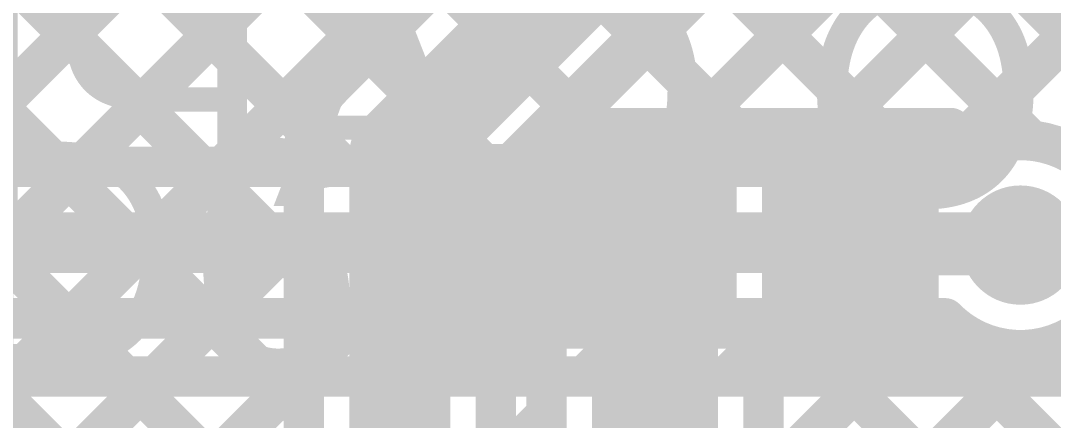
# Model space of a CAD drawing. Header units: millimetres. Extents: x -0.08 to 7.12, y -0.08 to 3.98.
# Drawn here: x 3.5369 to 3.7415, y 2.1903 to 2.2694 of the extents above; entities that cross this region are included whole.
import ezdxf

# ---------------------------------------------------------------- set-up
doc = ezdxf.new("R2010")
doc.units = ezdxf.units.MM
doc.header["$MEASUREMENT"] = 0
for name, color, linetype in [('BottomLayer', 5, 'Continuous'), ('BottomOverlay', 54, 'Continuous'), ('TopLayer', 1, 'Continuous'), ('TopOverlay', 2, 'Continuous'), ('TopPaste', 8, 'Continuous'), ('TopSolder', 216, 'Continuous'), ('ViaHoleLayer', 16, 'Continuous')]:
    doc.layers.add(name, color=color, linetype=linetype)
doc.styles.add('Arial', font='', dxfattribs={"height": 0.2})
doc.styles.get('Arial').set_extended_font_data('Arial')

# ---------------------------------------------------------------- blocks, each defined once
blk = doc.blocks.new('LED_0402_69')
at = {"layer": 'TopLayer'}
for points in [[(-0.03091, 0.01417), (-0.0065, 0.01417), (-0.0065, -0.01417), (-0.03091, -0.01417)], [(0.0065, 0.01417), (0.03091, 0.01417), (0.03091, -0.01417), (0.0065, -0.01417)]]:
    blk.add_hatch(color=1, dxfattribs=at).paths.add_polyline_path(points)
at = {"layer": 'TopOverlay'}
blk.add_hatch(color=2, dxfattribs=at).paths.add_polyline_path([(0.037, -0.02), (0.061, -0.02), (0.061, 0.02), (0.037, 0.02)])
at = {"layer": 'TopPaste'}
for points in [[(-0.03091, 0.01417), (-0.0065, 0.01417), (-0.0065, -0.01417), (-0.03091, -0.01417)], [(0.0065, 0.01417), (0.03091, 0.01417), (0.03091, -0.01417), (0.0065, -0.01417)]]:
    blk.add_hatch(color=8, dxfattribs=at).paths.add_polyline_path(points)
at = {"layer": 'TopSolder'}
for points in [[(-0.03491, 0.01817), (-0.0025, 0.01817), (-0.0025, -0.01817), (-0.03491, -0.01817)], [(0.0025, 0.01817), (0.03491, 0.01817), (0.03491, -0.01817), (0.0025, -0.01817)]]:
    blk.add_hatch(color=216, dxfattribs=at).paths.add_polyline_path(points)
at = {"layer": 'TopOverlay', "const_width": 0.005}
for points in [[(-0.035, 0.018), (-0.035, -0.018)], [(0.037, 0.018), (-0.035, 0.018)], [(0.037, 0.018), (0.037, -0.018)], [(0.037, -0.018), (-0.035, -0.018)]]:
    blk.add_lwpolyline(points, dxfattribs=at)
at = {"layer": 'TopOverlay', "const_width": 0.0025}
for points in [[(-0.03625, 0.018, 1), (-0.03375, 0.018, 1)], [(-0.03625, 0.018, 1), (-0.03375, 0.018, 1)], [(0.03575, 0.018, 1), (0.03825, 0.018, 1)], [(0.03575, 0.018, 1), (0.03825, 0.018, 1)], [(-0.03625, -0.018, 1), (-0.03375, -0.018, 1)], [(-0.03625, -0.018, 1), (-0.03375, -0.018, 1)], [(0.03575, -0.018, 1), (0.03825, -0.018, 1)], [(0.03575, -0.018, 1), (0.03825, -0.018, 1)]]:
    blk.add_lwpolyline(points, format="xyb", close=True, dxfattribs=at)

msp = doc.modelspace()

# ---------------------------------------------------------------- hatches: boundary and pattern name
at = {"layer": 'BottomLayer'}
h = msp.add_hatch(color=5, dxfattribs=at)
edge = h.paths.add_edge_path()
edge.add_arc((3.73495, 2.225), 0.01181, 0, 360)
at = {"layer": 'TopLayer'}
h = msp.add_hatch(color=1, dxfattribs=at)
edge = h.paths.add_edge_path()
edge.add_arc((3.73495, 2.225), 0.01181, 0, 360)
at = {"layer": 'ViaHoleLayer'}
h = msp.add_hatch(color=16, dxfattribs=at)
edge = h.paths.add_edge_path()
edge.add_arc((3.73495, 2.225), 0.00591, 0, 360)

# ---------------------------------------------------------------- linework, layer by layer
at = {"layer": 'BottomLayer'}
for points, const_width in [([(3.41644, 2.36832), (3.54426, 2.2405)], 0.008), ([(3.44473, 2.36832), (3.57255, 2.2405)], 0.008), ([(3.47301, 2.36832), (3.60083, 2.2405)], 0.008), ([(3.5013, 2.36832), (3.62912, 2.2405)], 0.008), ([(3.52032, 2.2405), (3.64814, 2.36832)], 0.008), ([(3.52958, 2.36832), (3.6574, 2.2405)], 0.008), ([(3.5486, 2.2405), (3.67642, 2.36832)], 0.008), ([(3.55787, 2.36832), (3.68568, 2.2405)], 0.008), ([(3.57689, 2.2405), (3.70471, 2.36832)], 0.008), ([(3.58615, 2.36832), (3.71397, 2.2405)], 0.008), ([(3.60517, 2.2405), (3.73299, 2.36832)], 0.008), ([(3.61443, 2.36832), (3.73705, 2.24571)], 0.008), ([(3.63346, 2.2405), (3.76128, 2.36832)], 0.008), ([(3.64272, 2.36832), (3.79441, 2.21663)], 0.008), ([(3.66174, 2.2405), (3.78956, 2.36832)], 0.008), ([(3.69003, 2.2405), (3.81784, 2.36832)], 0.008), ([(3.71831, 2.2405), (3.84613, 2.36832)], 0.008), ([(3.48193, 2.2405), (3.72107, 2.2405)], 0.008), ([(3.4675, 2.2255), (3.73445, 2.2255)], 0.012), ([(3.73445, 2.2255), (3.73495, 2.225)], 0.012), ([(3.48089, 2.2105), (3.72003, 2.2105)], 0.008), ([(3.53539, 2.199), (3.54689, 2.2105)], 0.008), ([(3.54598, 2.2105), (3.55748, 2.199)], 0.008), ([(3.56367, 2.199), (3.57517, 2.2105)], 0.008), ([(3.57426, 2.2105), (3.58576, 2.199)], 0.008), ([(3.59196, 2.199), (3.60346, 2.2105)], 0.008), ([(3.60255, 2.2105), (3.61405, 2.199)], 0.008), ([(3.62024, 2.199), (3.63174, 2.2105)], 0.008), ([(3.63083, 2.2105), (3.64233, 2.199)], 0.008), ([(3.64853, 2.199), (3.66003, 2.2105)], 0.008), ([(3.65912, 2.2105), (3.67062, 2.199)], 0.008), ([(3.67681, 2.199), (3.68831, 2.2105)], 0.008), ([(3.6874, 2.2105), (3.6989, 2.199)], 0.008), ([(3.70509, 2.199), (3.71659, 2.2105)], 0.008), ([(3.71568, 2.2105), (3.72718, 2.199)], 0.008), ([(3.73338, 2.199), (3.73896, 2.20458)], 0.008), ([(3.48143, 2.199), (3.77679, 2.199)], 0.008)]:
    msp.add_lwpolyline(points, dxfattribs=dict(at, const_width=const_width))
at = {"layer": 'BottomLayer', "const_width": 0.008}
for points in [[(3.72107, 2.2405, -0.648528), (3.75577, 2.225)], [(3.75577, 2.225, -0.673451), (3.72003, 2.2105)]]:
    msp.add_lwpolyline(points, format="xyb", dxfattribs=at)
at = {"layer": 'BottomLayer'}
for points, const_width in [([(3.73505, 2.24571, 1), (3.73905, 2.24571, 1)], 0.004), ([(3.54226, 2.2405, 1), (3.54626, 2.2405, 1)], 0.004), ([(3.5466, 2.2405, 1), (3.5506, 2.2405, 1)], 0.004), ([(3.57055, 2.2405, 1), (3.57455, 2.2405, 1)], 0.004), ([(3.57489, 2.2405, 1), (3.57889, 2.2405, 1)], 0.004), ([(3.59883, 2.2405, 1), (3.60283, 2.2405, 1)], 0.004), ([(3.60317, 2.2405, 1), (3.60717, 2.2405, 1)], 0.004), ([(3.62712, 2.2405, 1), (3.63112, 2.2405, 1)], 0.004), ([(3.63146, 2.2405, 1), (3.63546, 2.2405, 1)], 0.004), ([(3.6554, 2.2405, 1), (3.6594, 2.2405, 1)], 0.004), ([(3.65974, 2.2405, 1), (3.66374, 2.2405, 1)], 0.004), ([(3.68368, 2.2405, 1), (3.68768, 2.2405, 1)], 0.004), ([(3.68803, 2.2405, 1), (3.69203, 2.2405, 1)], 0.004), ([(3.71197, 2.2405, 1), (3.71597, 2.2405, 1)], 0.004), ([(3.71631, 2.2405, 1), (3.72031, 2.2405, 1)], 0.004), ([(3.71907, 2.2405, 1), (3.72307, 2.2405, 1)], 0.004), ([(3.71907, 2.2405, 1), (3.72307, 2.2405, 1)], 0.004), ([(3.73145, 2.2255, 1), (3.73745, 2.2255, 1)], 0.006), ([(3.73145, 2.2255, 1), (3.73745, 2.2255, 1)], 0.006), ([(3.73195, 2.225, 1), (3.73795, 2.225, 1)], 0.006), ([(3.54398, 2.2105, 1), (3.54798, 2.2105, 1)], 0.004), ([(3.54489, 2.2105, 1), (3.54889, 2.2105, 1)], 0.004), ([(3.57226, 2.2105, 1), (3.57626, 2.2105, 1)], 0.004), ([(3.57317, 2.2105, 1), (3.57717, 2.2105, 1)], 0.004), ([(3.60055, 2.2105, 1), (3.60455, 2.2105, 1)], 0.004), ([(3.60146, 2.2105, 1), (3.60546, 2.2105, 1)], 0.004), ([(3.62883, 2.2105, 1), (3.63283, 2.2105, 1)], 0.004), ([(3.62974, 2.2105, 1), (3.63374, 2.2105, 1)], 0.004), ([(3.65712, 2.2105, 1), (3.66112, 2.2105, 1)], 0.004), ([(3.65803, 2.2105, 1), (3.66203, 2.2105, 1)], 0.004), ([(3.6854, 2.2105, 1), (3.6894, 2.2105, 1)], 0.004), ([(3.68631, 2.2105, 1), (3.69031, 2.2105, 1)], 0.004), ([(3.71368, 2.2105, 1), (3.71768, 2.2105, 1)], 0.004), ([(3.71459, 2.2105, 1), (3.71859, 2.2105, 1)], 0.004), ([(3.71803, 2.2105, 1), (3.72203, 2.2105, 1)], 0.004), ([(3.71803, 2.2105, 1), (3.72203, 2.2105, 1)], 0.004), ([(3.73696, 2.20458, 1), (3.74096, 2.20458, 1)], 0.004), ([(3.53339, 2.199, 1), (3.53739, 2.199, 1)], 0.004), ([(3.55548, 2.199, 1), (3.55948, 2.199, 1)], 0.004), ([(3.56167, 2.199, 1), (3.56567, 2.199, 1)], 0.004), ([(3.58376, 2.199, 1), (3.58776, 2.199, 1)], 0.004), ([(3.58996, 2.199, 1), (3.59396, 2.199, 1)], 0.004), ([(3.61205, 2.199, 1), (3.61605, 2.199, 1)], 0.004), ([(3.61824, 2.199, 1), (3.62224, 2.199, 1)], 0.004), ([(3.64033, 2.199, 1), (3.64433, 2.199, 1)], 0.004), ([(3.64653, 2.199, 1), (3.65053, 2.199, 1)], 0.004), ([(3.66862, 2.199, 1), (3.67262, 2.199, 1)], 0.004), ([(3.67481, 2.199, 1), (3.67881, 2.199, 1)], 0.004), ([(3.6969, 2.199, 1), (3.7009, 2.199, 1)], 0.004), ([(3.70309, 2.199, 1), (3.70709, 2.199, 1)], 0.004), ([(3.72518, 2.199, 1), (3.72918, 2.199, 1)], 0.004), ([(3.73138, 2.199, 1), (3.73538, 2.199, 1)], 0.004)]:
    msp.add_lwpolyline(points, format="xyb", close=True, dxfattribs=dict(at, const_width=const_width))
at = {"layer": 'TopLayer'}
for points, const_width in [([(3.48004, 2.20022), (3.71282, 2.433)], 0.008), ([(3.48626, 2.14987), (3.76939, 2.433)], 0.008), ([(3.48723, 2.17913), (3.7411, 2.433)], 0.008), ([(3.59859, 2.25646), (3.76354, 2.42141)], 0.008), ([(3.612, 2.243), (3.777, 2.408)], 0.02), ([(3.64404, 2.24817), (3.78487, 2.389)], 0.008), ([(3.66941, 2.24817), (3.81024, 2.389)], 0.008), ([(3.6977, 2.24817), (3.83853, 2.389)], 0.008), ([(3.72116, 2.24335), (3.86681, 2.389)], 0.008), ([(3.48536, 2.38426), (3.60587, 2.26374)], 0.008), ([(3.48536, 2.35598), (3.5936, 2.24773)], 0.008), ([(3.43176, 2.353), (3.593, 2.19176)], 0.008), ([(3.46005, 2.353), (3.593, 2.22005)], 0.008), ([(3.43346, 2.32302), (3.593, 2.16348)], 0.008), ([(3.70345, 2.30758), (3.97954, 2.0315)], 0.008), ([(3.43346, 2.29474), (3.593, 2.13519)], 0.008), ([(3.68931, 2.29344), (3.73705, 2.24571)], 0.008), ([(3.67517, 2.2793), (3.70629, 2.24817)], 0.008), ([(3.66103, 2.26516), (3.67801, 2.24817)], 0.008), ([(3.64688, 2.25101), (3.64973, 2.24817)], 0.008), ([(3.612, 2.076), (3.612, 2.243)], 0.02), ([(3.64135, 2.24548), (3.64404, 2.24817)], 0.008), ([(3.64404, 2.24817), (3.67875, 2.24817)], 0.008), ([(3.67875, 2.24817), (3.68376, 2.24817)], 0.008), ([(3.67875, 2.24817), (3.68376, 2.24817)], 0.008), ([(3.68376, 2.24817), (3.72116, 2.24817)], 0.008), ([(3.72116, 2.24058), (3.72116, 2.24817)], 0.008), ([(3.631, 2.23513), (3.64135, 2.24548)], 0.008), ([(3.64135, 2.22855), (3.64135, 2.24548)], 0.008), ([(3.593, 2.08387), (3.593, 2.243)], 0.008), ([(3.63274, 2.23687), (3.64131, 2.22831)], 0.008), ([(3.631, 2.076), (3.631, 2.23513)], 0.008), ([(3.66255, 2.10255), (3.66255, 2.225)], 0.025), ([(3.39617, 2.0315), (3.593, 2.22833)], 0.008), ([(3.69996, 2.225), (3.73495, 2.225)], 0.012), ([(3.64105, 2.10255), (3.64105, 2.225)], 0.008), ([(3.631, 2.20976), (3.64105, 2.21981)], 0.008), ([(3.631, 2.21033), (3.64105, 2.20028)], 0.008), ([(3.72116, 2.20183), (3.72116, 2.20942)], 0.008), ([(3.68405, 2.14967), (3.73896, 2.20458)], 0.008), ([(3.72116, 2.20502), (3.84668, 2.0795)], 0.008), ([(3.68405, 2.20183), (3.72116, 2.20183)], 0.008), ([(3.68405, 2.17796), (3.70792, 2.20183)], 0.008), ([(3.68405, 2.10255), (3.68405, 2.20183)], 0.008), ([(3.69607, 2.20183), (3.81515, 2.08275)], 0.008), ([(3.42446, 2.0315), (3.593, 2.20004)], 0.008), ([(3.631, 2.18147), (3.64105, 2.19153)], 0.008)]:
    msp.add_lwpolyline(points, dxfattribs=dict(at, const_width=const_width))
for points, const_width in [([(3.65903, 2.26516, 1), (3.66303, 2.26516, 1)], 0.004), ([(3.60387, 2.26374, 1), (3.60787, 2.26374, 1)], 0.004), ([(3.59657, 2.25644, 1), (3.60057, 2.25644, 1)], 0.004), ([(3.59659, 2.25646, 1), (3.60059, 2.25646, 1)], 0.004), ([(3.59659, 2.25646, 1), (3.60059, 2.25646, 1)], 0.004), ([(3.64488, 2.25101, 1), (3.64888, 2.25101, 1)], 0.004), ([(3.607, 2.243, 1), (3.617, 2.243, 1)], 0.01), ([(3.607, 2.243, 1), (3.617, 2.243, 1)], 0.01), ([(3.5916, 2.24773, 1), (3.5956, 2.24773, 1)], 0.004), ([(3.64204, 2.24817, 1), (3.64604, 2.24817, 1)], 0.004), ([(3.64204, 2.24817, 1), (3.64604, 2.24817, 1)], 0.004), ([(3.64204, 2.24817, 1), (3.64604, 2.24817, 1)], 0.004), ([(3.64773, 2.24817, 1), (3.65173, 2.24817, 1)], 0.004), ([(3.66741, 2.24817, 1), (3.67141, 2.24817, 1)], 0.004), ([(3.67601, 2.24817, 1), (3.68001, 2.24817, 1)], 0.004), ([(3.67675, 2.24817, 1), (3.68075, 2.24817, 1)], 0.004), ([(3.67675, 2.24817, 1), (3.68075, 2.24817, 1)], 0.004), ([(3.67675, 2.24817, 1), (3.68075, 2.24817, 1)], 0.004), ([(3.68176, 2.24817, 1), (3.68576, 2.24817, 1)], 0.004), ([(3.68176, 2.24817, 1), (3.68576, 2.24817, 1)], 0.004), ([(3.68176, 2.24817, 1), (3.68576, 2.24817, 1)], 0.004), ([(3.6957, 2.24817, 1), (3.6997, 2.24817, 1)], 0.004), ([(3.7043, 2.24817, 1), (3.7083, 2.24817, 1)], 0.004), ([(3.71916, 2.24817, 1), (3.72316, 2.24817, 1)], 0.004), ([(3.71916, 2.24817, 1), (3.72316, 2.24817, 1)], 0.004), ([(3.63935, 2.24548, 1), (3.64335, 2.24548, 1)], 0.004), ([(3.63935, 2.24548, 1), (3.64335, 2.24548, 1)], 0.004), ([(3.63935, 2.24548, 1), (3.64335, 2.24548, 1)], 0.004), ([(3.73505, 2.24571, 1), (3.73905, 2.24571, 1)], 0.004), ([(3.591, 2.243, 1), (3.595, 2.243, 1)], 0.004), ([(3.591, 2.243, 1), (3.595, 2.243, 1)], 0.004), ([(3.591, 2.243, 1), (3.595, 2.243, 1)], 0.004), ([(3.71916, 2.24335, 1), (3.72316, 2.24335, 1)], 0.004), ([(3.71916, 2.24058, 1), (3.72316, 2.24058, 1)], 0.004), ([(3.71916, 2.24058, 1), (3.72316, 2.24058, 1)], 0.004), ([(3.63074, 2.23687, 1), (3.63474, 2.23687, 1)], 0.004), ([(3.629, 2.23513, 1), (3.633, 2.23513, 1)], 0.004), ([(3.629, 2.23513, 1), (3.633, 2.23513, 1)], 0.004), ([(3.6563, 2.225, 1), (3.6688, 2.225, 1)], 0.0125), ([(3.591, 2.22833, 1), (3.595, 2.22833, 1)], 0.004), ([(3.63931, 2.22831, 1), (3.64331, 2.22831, 1)], 0.004), ([(3.63935, 2.22855, 1), (3.64335, 2.22855, 1)], 0.004), ([(3.63935, 2.22855, 1), (3.64335, 2.22855, 1)], 0.004), ([(3.69696, 2.225, 1), (3.70296, 2.225, 1)], 0.006), ([(3.73195, 2.225, 1), (3.73795, 2.225, 1)], 0.006), ([(3.63905, 2.225, 1), (3.64305, 2.225, 1)], 0.004), ([(3.63905, 2.225, 1), (3.64305, 2.225, 1)], 0.004), ([(3.591, 2.22005, 1), (3.595, 2.22005, 1)], 0.004), ([(3.63905, 2.21981, 1), (3.64305, 2.21981, 1)], 0.004), ([(3.629, 2.21033, 1), (3.633, 2.21033, 1)], 0.004), ([(3.629, 2.20976, 1), (3.633, 2.20976, 1)], 0.004), ([(3.71916, 2.20942, 1), (3.72316, 2.20942, 1)], 0.004), ([(3.71916, 2.20942, 1), (3.72316, 2.20942, 1)], 0.004), ([(3.71916, 2.20502, 1), (3.72316, 2.20502, 1)], 0.004), ([(3.73696, 2.20458, 1), (3.74096, 2.20458, 1)], 0.004), ([(3.68205, 2.20183, 1), (3.68605, 2.20183, 1)], 0.004), ([(3.68205, 2.20183, 1), (3.68605, 2.20183, 1)], 0.004), ([(3.69407, 2.20183, 1), (3.69807, 2.20183, 1)], 0.004), ([(3.70592, 2.20183, 1), (3.70992, 2.20183, 1)], 0.004), ([(3.71916, 2.20183, 1), (3.72316, 2.20183, 1)], 0.004), ([(3.71916, 2.20183, 1), (3.72316, 2.20183, 1)], 0.004), ([(3.591, 2.20004, 1), (3.595, 2.20004, 1)], 0.004), ([(3.63905, 2.20028, 1), (3.64305, 2.20028, 1)], 0.004), ([(3.591, 2.19176, 1), (3.595, 2.19176, 1)], 0.004), ([(3.63905, 2.19153, 1), (3.64305, 2.19153, 1)], 0.004)]:
    msp.add_lwpolyline(points, format="xyb", close=True, dxfattribs=dict(at, const_width=const_width))
at = {"layer": 'TopLayer', "const_width": 0.008}
for points in [[(3.593, 2.243, -0.199451), (3.59859, 2.25646)], [(3.593, 2.243, -0.198912), (3.59856, 2.25644)], [(3.72116, 2.24058, -0.646427), (3.75577, 2.225)], [(3.64105, 2.225, -0.041506), (3.64135, 2.22855)], [(3.75577, 2.225, -0.646427), (3.72116, 2.20942)]]:
    msp.add_lwpolyline(points, format="xyb", dxfattribs=at)

# ---------------------------------------------------------------- block references
at = {"rotation": 180}
msp.add_blockref('LED_0402_69', (3.68125, 2.225), dxfattribs=at)

# ---------------------------------------------------------------- texts
at = {"layer": 'BottomOverlay', "style": 'Arial', "text_generation_flag": 2}
msp.add_text('ZERO CARBON FOOTPRINT', height=0.045, rotation=360, dxfattribs=at).set_placement((3.86624, 2.23271))
at = {"layer": 'TopOverlay', "style": 'Arial'}
msp.add_text('LED6', height=0.045, dxfattribs=at).set_placement((3.44753, 2.20051))

doc.saveas('drawing.dxf')
